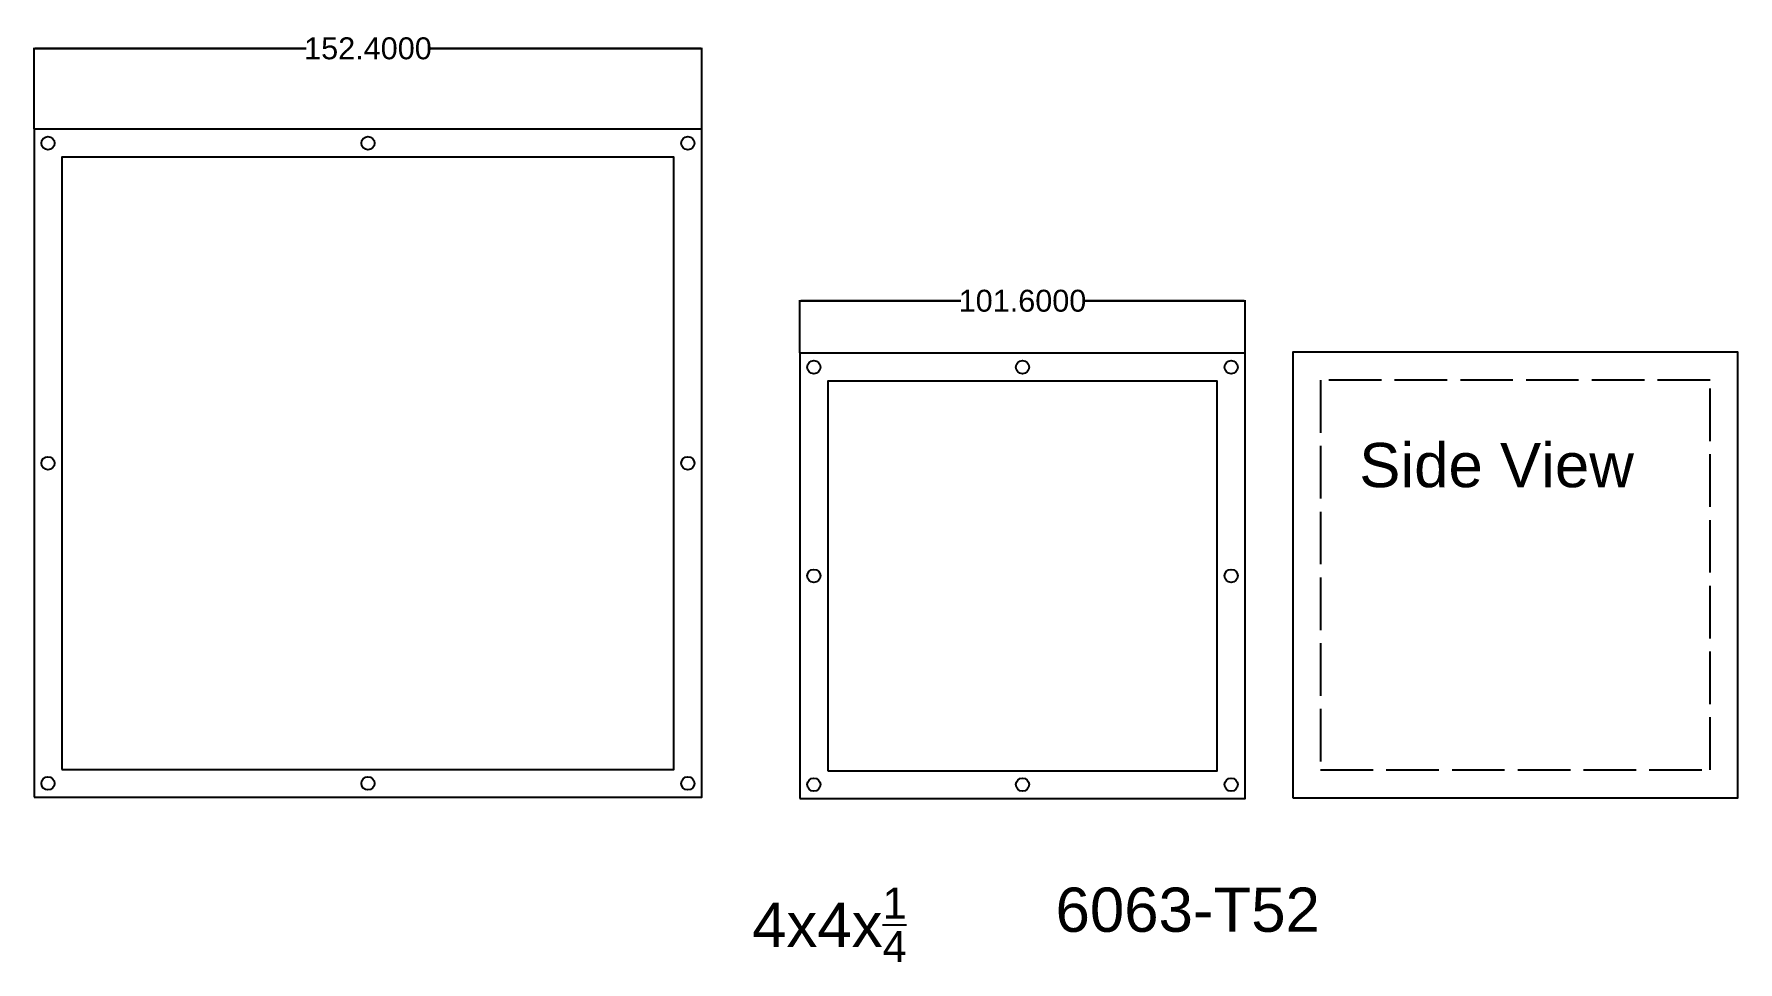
# Model space of a CAD drawing. Header units: inches. Extents: x 63 to 452, y 25 to 237.
import ezdxf

# ---------------------------------------------------------------- set-up
doc = ezdxf.new("R2010")
doc.units = ezdxf.units.IN
doc.header["$MEASUREMENT"] = 0
doc.header["$PDMODE"] = 96
doc.linetypes.add('ACAD_ISO02W100', pattern=[15, 12, -3])
doc.styles.get("Standard").update_dxf_attribs({"font": 'arial.ttf'})
doc.dimstyles.get("Standard").update_dxf_attribs({"dimtxt": 5, "dimasz": 0.18, "dimexe": 0.18, "dimexo": 0.0625, "dimgap": 0.09, "dimtad": 0, "dimtih": 1, "dimtoh": 1, "dimdec": 4, "dimzin": 0, "dimdsep": 46, "dimtxsty": 'Standard', "dimcen": 0.09, "dimadec": 0, "dimazin": 0, "dimtfac": 1, "dimtdec": 4, "dimtofl": 0, "dimtmove": 0, "dimatfit": 3, "dimfxl": 1, "dimtolj": 1, "dimtzin": 0, "dimlwd": 30, "dimarcsym": 0})

# ---------------------------------------------------------------- blocks, each defined once
blk = doc.blocks.new('*U140')
blk.add_circle((0, 0), 1.5)
blk = doc.blocks.new('*U141')
at = {"color": 0, "linetype": 'ByBlock', "lineweight": -2, "transparency": 16777216}
for p in [(65.96, 211.63), (138.99, 211.63)]:
    blk.add_blockref('*U140', p, dxfattribs=at)
blk = doc.blocks.new('*U142')
blk.add_circle((0, 0), 1.5)
blk = doc.blocks.new('*U143')
at = {"color": 0, "linetype": 'ByBlock', "lineweight": -2, "transparency": 16777216, "rotation": 270}
for p in [(212.01, 211.63), (212.01, 138.61)]:
    blk.add_blockref('*U142', p, dxfattribs=at)
blk = doc.blocks.new('*U144')
blk.add_circle((0, 0), 1.5)
blk = doc.blocks.new('*U145')
at = {"color": 0, "linetype": 'ByBlock', "lineweight": -2, "transparency": 16777216, "rotation": 180}
for p in [(138.99, 65.58), (212.01, 65.58)]:
    blk.add_blockref('*U144', p, dxfattribs=at)
blk = doc.blocks.new('*U146')
blk.add_circle((0, 0), 1.5)
blk = doc.blocks.new('*U147')
at = {"color": 0, "linetype": 'ByBlock', "lineweight": -2, "transparency": 16777216, "rotation": 90}
for p in [(65.96, 211.63), (65.96, 138.61), (65.96, 65.58)]:
    blk.add_blockref('*U146', p, dxfattribs=at)
blk = doc.blocks.new('*D149')
at = {"color": 0, "lineweight": -2, "transparency": 16777216}
for p, q in [((62.79, 214.87), (62.79, 233.41)), ((215.19, 214.87), (215.19, 233.41))]:
    blk.add_line(p, q, dxfattribs=at)
at = {"color": 0, "lineweight": 30, "transparency": 16777216}
for p, q in [((62.97, 233.23), (124.88, 233.23)), ((215.01, 233.23), (153.1, 233.23))]:
    blk.add_line(p, q, dxfattribs=at)
at = {"color": 0, "transparency": 16777216}
for points in [[(62.97, 233.26), (62.97, 233.2), (62.79, 233.23)], [(215.01, 233.26), (215.01, 233.2), (215.19, 233.23)]]:
    blk.add_solid(points, dxfattribs=at)
at = {"layer": 'Defpoints', "color": 0, "transparency": 16777216}
for p in [(215.19, 233.23), (62.79, 214.81), (215.19, 214.81)]:
    blk.add_point(p, dxfattribs=at)
at = {"color": 0, "transparency": 16777216, "insert": (138.99, 233.23), "char_height": 5, "attachment_point": 5}
blk.add_mtext('\\A1;152.4000', dxfattribs=at)
blk = doc.blocks.new('*U150')
blk.add_circle((0, 0), 1.5)
blk = doc.blocks.new('*U151')
at = {"color": 0, "linetype": 'ByBlock', "lineweight": -2, "transparency": 16777216}
for p in [(240.76, 160.54), (288.38, 160.54)]:
    blk.add_blockref('*U150', p, dxfattribs=at)
blk = doc.blocks.new('*D154')
at = {"color": 0, "lineweight": -2, "transparency": 16777216}
for p, q in [((237.58, 163.77), (237.58, 175.83)), ((339.18, 163.77), (339.18, 175.83))]:
    blk.add_line(p, q, dxfattribs=at)
at = {"color": 0, "lineweight": 30, "transparency": 16777216}
for p, q in [((237.76, 175.65), (274.27, 175.65)), ((339, 175.65), (302.49, 175.65))]:
    blk.add_line(p, q, dxfattribs=at)
at = {"color": 0, "transparency": 16777216}
for points in [[(237.76, 175.68), (237.76, 175.62), (237.58, 175.65)], [(339, 175.68), (339, 175.62), (339.18, 175.65)]]:
    blk.add_solid(points, dxfattribs=at)
at = {"layer": 'Defpoints', "color": 0, "transparency": 16777216}
for p in [(339.18, 175.65), (237.58, 163.71), (339.18, 163.71)]:
    blk.add_point(p, dxfattribs=at)
at = {"color": 0, "transparency": 16777216, "insert": (288.38, 175.65), "char_height": 5, "attachment_point": 5}
blk.add_mtext('\\A1;101.6000', dxfattribs=at)
blk = doc.blocks.new('*U156')
blk.add_circle((0, 0), 1.5)
blk = doc.blocks.new('*U157')
at = {"color": 0, "linetype": 'ByBlock', "lineweight": -2, "transparency": 16777216, "rotation": 270}
for p in [(336.01, 160.54), (336.01, 112.91)]:
    blk.add_blockref('*U156', p, dxfattribs=at)
blk = doc.blocks.new('*U158')
blk.add_circle((0, 0), 1.5)
blk = doc.blocks.new('*U159')
at = {"color": 0, "linetype": 'ByBlock', "lineweight": -2, "transparency": 16777216, "rotation": 180}
for p in [(288.38, 65.29), (336.01, 65.29)]:
    blk.add_blockref('*U158', p, dxfattribs=at)
blk = doc.blocks.new('*U160')
blk.add_circle((0, 0), 1.5)
blk = doc.blocks.new('*U161')
at = {"color": 0, "linetype": 'ByBlock', "lineweight": -2, "transparency": 16777216, "rotation": 90}
for p in [(240.76, 112.91), (240.76, 65.29)]:
    blk.add_blockref('*U160', p, dxfattribs=at)

msp = doc.modelspace()

# ---------------------------------------------------------------- linework, layer by layer
for points in [[(62.78779, 62.40956), (215.18779, 62.40956), (215.18779, 214.80956), (62.78779, 214.80956)], [(69.13779, 68.75956), (208.83779, 68.75956), (208.83779, 208.45956), (69.13779, 208.45956)], [(237.58175, 62.11143), (339.18175, 62.11143), (339.18175, 163.71143), (237.58175, 163.71143)], [(350.06725, 62.31282), (451.66725, 62.31282), (451.66725, 163.91282), (350.06725, 163.91282)], [(243.93175, 68.46143), (332.83175, 68.46143), (332.83175, 157.36143), (243.93175, 157.36143)]]:
    msp.add_lwpolyline(points, close=True)
at = {"linetype": 'ACAD_ISO02W100'}
msp.add_lwpolyline([(356.41725, 68.66282), (445.31725, 68.66282), (445.31725, 157.56282), (356.41725, 157.56282)], close=True, dxfattribs=at)

# ---------------------------------------------------------------- block references
for name in ['*U141', '*U147', '*U143', '*U151', '*U157', '*U161', '*U145', '*U159']:
    msp.add_blockref(name, (0, 0))

# ---------------------------------------------------------------- texts
at = {"insert": (365.23469, 143.24287), "char_height": 10.091685, "attachment_point": 1}
msp.add_mtext_dynamic_manual_height_columns('Side View', width=68.2534515, gutter_width=1, heights=[21.21761], dxfattribs=at)
note = msp.add_mtext_dynamic_manual_height_columns('\\A1;4x4x{\\H0.7x;\\S1/4;} ', width=68.2534515, gutter_width=1, heights=[21.21761, 0], dxfattribs=dict(insert=(226.67138, 41.81115), char_height=10.0916846, attachment_point=1))
for column, words in zip(note.columns.linked_columns, ['\\A1;6063-T52\\P']):
    column.text = words

# ---------------------------------------------------------------- dimensions: what is measured, and where the dimension line sits
for base, p1, p2, picture, middle in [((215.18779, 233.22723), (62.78779, 214.80956), (215.18779, 214.80956), '*D149', (138.98779, 233.22723)), ((339.18175, 175.65053), (237.58175, 163.71143), (339.18175, 163.71143), '*D154', (288.38175, 175.65053))]:
    dim = msp.add_linear_dim(base=base, p1=p1, p2=p2, dimstyle='Standard')
    dim.commit()
    dim.dimension.update_dxf_attribs({"geometry": picture, "text_midpoint": middle})

doc.saveas('drawing.dxf')
